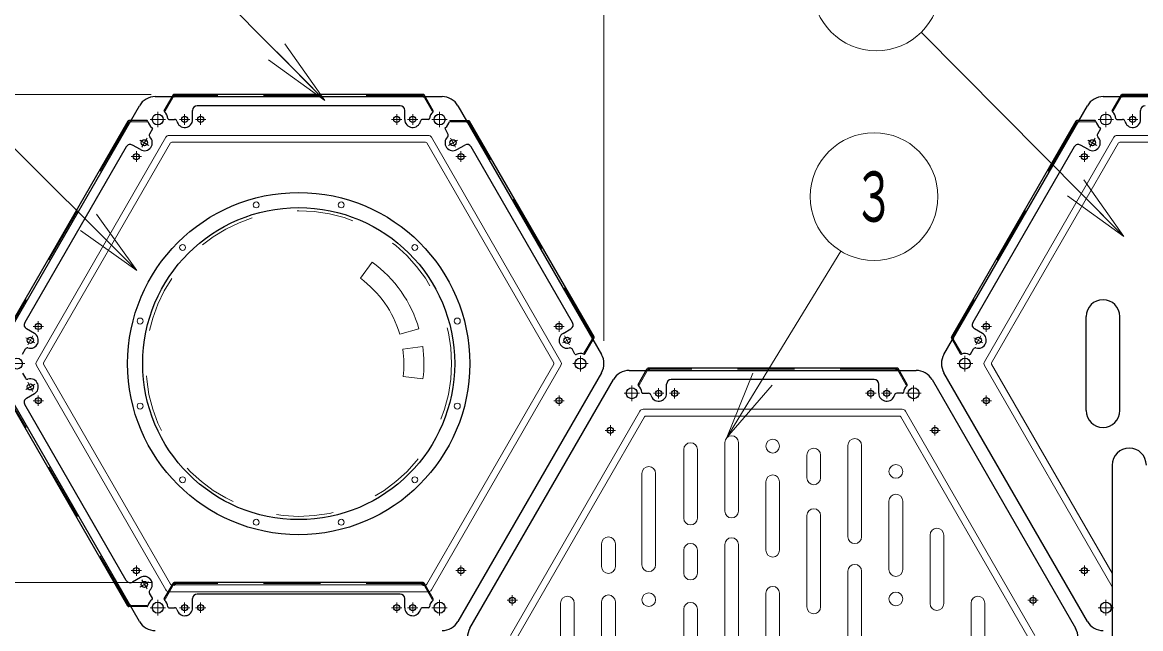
# Model space of a CAD drawing. Units: millimetres on the paper, scale 1:50. Extents: x -385 to 840, y 0 to 267.
# Drawn here: x 96.83 to 145.86, y 195.19 to 221.76 of the extents above; entities that cross this region are included whole.
import ezdxf
from ezdxf.enums import TextEntityAlignment as Align

# ---------------------------------------------------------------- set-up
doc = ezdxf.new("R2010")
doc.units = ezdxf.units.MM
doc.linetypes.add('USER1', pattern=[4.5, 2.5, -2])
doc.linetypes.add('USER2', pattern=[6, 3, -1, 1, -1])
doc.layers.add('1_50', color=7, linetype='Continuous', lineweight=25)
doc.styles.add('ＭＳ ゴシック', font='')
doc.styles.get('ＭＳ ゴシック').set_extended_font_data('MS Gothic')

msp = doc.modelspace()

# ---------------------------------------------------------------- linework, layer by layer
at = {"layer": '1_50', "lineweight": 13}
for p, q in [((110.092, 218.337), (94.167, 234.381)), ((122.329, 207.804), (122.329, 226.544)), ((101.849, 210.88), (89.414, 223.276)), ((145.123, 212.374), (136.244, 221.325)), ((108.334, 220.818), (110.092, 218.337)), ((110.092, 218.337), (107.979, 220.466)), ((110.092, 218.337), (107.624, 220.114)), ((102.481, 218.604), (66.229, 218.604)), ((143.365, 214.856), (145.123, 212.374)), ((145.123, 212.374), (143.01, 214.504)), ((145.123, 212.374), (142.655, 214.152)), ((100.077, 213.352), (101.849, 210.88)), ((101.849, 210.88), (99.724, 212.998)), ((101.849, 210.88), (99.371, 212.644)), ((127.717, 203.564), (132.711, 211.733)), ((127.717, 203.564), (128.855, 206.385)), ((127.717, 203.564), (129.282, 206.124)), ((129.708, 205.863), (127.717, 203.564)), ((125.828, 200.033), (125.828, 203.033)), ((126.428, 200.033), (126.428, 203.033)), ((127.628, 200.34), (127.628, 203.34)), ((128.228, 200.34), (128.228, 203.34)), ((133.028, 199.216), (133.028, 203.216)), ((133.628, 199.216), (133.628, 203.216)), ((131.228, 201.797), (131.228, 202.797)), ((131.828, 201.797), (131.828, 202.797)), ((123.995, 197.989), (123.995, 201.989)), ((124.595, 197.989), (124.595, 201.989)), ((129.428, 198.623), (129.428, 201.623)), ((130.028, 198.623), (130.028, 201.623)), ((134.828, 197.778), (134.828, 200.778)), ((135.428, 197.778), (135.428, 200.778)), ((131.228, 196.142), (131.228, 200.142)), ((131.828, 196.142), (131.828, 200.142)), ((136.628, 196.285), (136.628, 199.285)), ((137.228, 196.285), (137.228, 199.285)), ((122.228, 197.904), (122.228, 198.904)), ((122.828, 197.904), (122.828, 198.904)), ((125.828, 197.62), (125.828, 198.62)), ((126.428, 197.62), (126.428, 198.62)), ((127.628, 194.869), (127.628, 198.869)), ((128.228, 194.869), (128.228, 198.869)), ((133.028, 193.705), (133.028, 197.705)), ((133.628, 193.705), (133.628, 197.705)), ((102.481, 197.204), (74.177, 197.204)), ((129.428, 192.74), (129.428, 196.74)), ((130.028, 192.74), (130.028, 196.74)), ((120.428, 193.304), (120.428, 196.304)), ((121.028, 193.304), (121.028, 196.304)), ((122.228, 193.361), (122.228, 196.361)), ((122.828, 193.361), (122.828, 196.361)), ((138.428, 193.304), (138.428, 196.304)), ((139.028, 193.304), (139.028, 196.304)), ((125.828, 192.038), (125.828, 196.038)), ((126.428, 192.038), (126.428, 196.038))]:
    msp.add_line(p, q, dxfattribs=at)
at = {"layer": '1_50', "color": 131}
for p, q in [((102.65, 218.504), (115.236, 218.504)), ((144.219, 218.504), (156.805, 218.504)), ((95.664, 207.204), (101.957, 218.104)), ((115.929, 218.104), (122.222, 207.204)), ((137.233, 207.204), (143.526, 218.104)), ((123.435, 206.504), (136.021, 206.504)), ((101.957, 195.504), (95.664, 206.404)), ((122.222, 206.404), (115.929, 195.504)), ((116.449, 195.204), (122.742, 206.104)), ((136.714, 206.104), (143.007, 195.204)), ((143.526, 195.504), (137.233, 206.404))]:
    msp.add_line(p, q, dxfattribs=at)
at = {"layer": '1_50', "color": 190}
for p, q in [((103.044, 217.888), (103.447, 218.584)), ((103.485, 218.498), (103.42, 218.498)), ((114.405, 218.604), (103.481, 218.604)), ((103.545, 218.558), (103.545, 218.604)), ((114.341, 218.558), (114.341, 218.604)), ((114.401, 218.498), (114.466, 218.498)), ((114.842, 217.888), (114.439, 218.584)), ((144.614, 217.888), (145.016, 218.584)), ((145.054, 218.498), (144.989, 218.498)), ((155.974, 218.604), (145.051, 218.604)), ((145.114, 218.558), (145.114, 218.604)), ((104.293, 217.504), (104.293, 217.904)), ((113.393, 218.104), (104.493, 218.104)), ((113.593, 217.504), (113.593, 217.904)), ((145.862, 217.504), (145.862, 217.904)), ((101.455, 217.434), (95.993, 207.974)), ((101.463, 217.356), (101.423, 217.379)), ((102.294, 217.454), (101.489, 217.454)), ((101.545, 217.378), (101.577, 217.434)), ((103.244, 217.504), (103.504, 217.504)), ((114.642, 217.504), (114.382, 217.504)), ((115.592, 217.454), (116.397, 217.454)), ((116.341, 217.378), (116.309, 217.434)), ((116.423, 217.356), (116.463, 217.379)), ((121.893, 207.974), (116.431, 217.434)), ((143.024, 217.434), (137.562, 207.974)), ((143.032, 217.356), (142.992, 217.379)), ((143.863, 217.454), (143.059, 217.454)), ((143.114, 217.378), (143.146, 217.434)), ((144.813, 217.504), (145.074, 217.504)), ((102.526, 217.09), (102.396, 216.864)), ((115.36, 217.09), (115.49, 216.864)), ((144.095, 217.09), (143.965, 216.864)), ((101.382, 216.308), (96.932, 208.6)), ((102.002, 216.181), (101.655, 216.381)), ((115.885, 216.181), (116.231, 216.381)), ((120.954, 208.6), (116.504, 216.308)), ((142.951, 216.308), (138.501, 208.6)), ((143.571, 216.181), (143.224, 216.381)), ((143.472, 204.744), (143.472, 208.864)), ((144.952, 204.744), (144.952, 208.864)), ((97.352, 208.127), (97.005, 208.327)), ((120.535, 208.127), (120.881, 208.327)), ((121.491, 207.238), (121.893, 207.934)), ((121.799, 207.924), (121.832, 207.868)), ((121.821, 208.006), (121.861, 208.029)), ((137.965, 207.238), (137.562, 207.934)), ((137.634, 208.006), (137.594, 208.029)), ((137.656, 207.924), (137.624, 207.868)), ((138.921, 208.127), (138.574, 208.327)), ((96.827, 207.218), (96.957, 207.444)), ((121.059, 207.218), (120.929, 207.444)), ((138.396, 207.218), (138.526, 207.444)), ((123.829, 205.888), (124.231, 206.584)), ((124.269, 206.498), (124.205, 206.498)), ((135.189, 206.604), (124.266, 206.604)), ((124.329, 206.558), (124.329, 206.604)), ((135.126, 206.558), (135.126, 206.604)), ((135.186, 206.498), (135.251, 206.498)), ((135.626, 205.888), (135.224, 206.584)), ((96.827, 206.39), (96.957, 206.164)), ((134.178, 206.104), (125.278, 206.104)), ((101.455, 196.174), (95.993, 205.634)), ((97.352, 205.481), (97.005, 205.281)), ((124.028, 205.504), (124.289, 205.504)), ((125.078, 205.504), (125.078, 205.904)), ((134.378, 205.504), (134.378, 205.904)), ((135.427, 205.504), (135.166, 205.504)), ((101.382, 197.3), (96.932, 205.008)), ((102.002, 197.427), (101.655, 197.227)), ((103.044, 196.488), (103.447, 197.184)), ((114.405, 197.204), (103.481, 197.204)), ((103.545, 197.158), (103.545, 197.204)), ((114.341, 197.158), (114.341, 197.204)), ((114.842, 196.488), (114.439, 197.184)), ((102.526, 196.518), (102.396, 196.744)), ((103.485, 197.098), (103.42, 197.098)), ((113.393, 196.704), (104.493, 196.704)), ((114.401, 197.098), (114.466, 197.098)), ((101.463, 196.252), (101.423, 196.229)), ((102.294, 196.154), (101.489, 196.154)), ((101.545, 196.23), (101.577, 196.174)), ((104.293, 196.104), (104.293, 196.504)), ((113.593, 196.104), (113.593, 196.504)), ((103.244, 196.104), (103.504, 196.104)), ((114.642, 196.104), (114.382, 196.104))]:
    msp.add_line(p, q, dxfattribs=at)
at = {"layer": '1_50', "color": 190, "linetype": 'USER1', "lineweight": 13}
for p, q in [((103.085, 217.865), (103.485, 218.558)), ((114.401, 218.558), (103.485, 218.558)), ((114.801, 217.865), (114.401, 218.558)), ((144.654, 217.865), (145.054, 218.558)), ((155.971, 218.558), (145.054, 218.558)), ((103.085, 217.865), (103.045, 217.888)), ((114.801, 217.865), (114.841, 217.888)), ((144.654, 217.865), (144.614, 217.888)), ((101.493, 217.408), (96.035, 207.954)), ((102.293, 217.408), (101.493, 217.408)), ((102.293, 217.408), (102.293, 217.454)), ((115.593, 217.408), (115.593, 217.454)), ((115.593, 217.408), (116.393, 217.408)), ((121.851, 207.954), (116.393, 217.408)), ((143.062, 217.408), (137.604, 207.954)), ((143.862, 217.408), (143.062, 217.408)), ((143.862, 217.408), (143.862, 217.454)), ((121.451, 207.261), (121.851, 207.954)), ((138.004, 207.261), (137.604, 207.954)), ((121.451, 207.261), (121.491, 207.238)), ((138.004, 207.261), (137.964, 207.238)), ((123.869, 205.865), (124.269, 206.558)), ((135.186, 206.558), (124.269, 206.558)), ((135.586, 205.865), (135.186, 206.558)), ((101.493, 196.2), (96.035, 205.654)), ((123.869, 205.865), (123.83, 205.888)), ((135.586, 205.865), (135.626, 205.888)), ((103.085, 196.465), (103.485, 197.158)), ((114.401, 197.158), (103.485, 197.158)), ((114.801, 196.465), (114.401, 197.158)), ((102.293, 196.2), (101.493, 196.2)), ((102.293, 196.2), (102.293, 196.154)), ((103.085, 196.465), (103.045, 196.488)), ((114.801, 196.465), (114.841, 196.488))]:
    msp.add_line(p, q, dxfattribs=at)
at = {"layer": '1_50', "linetype": 'USER2', "lineweight": 13}
for p, q in [((102.765, 217.844), (102.765, 217.164)), ((115.121, 217.844), (115.121, 217.164)), ((144.335, 217.844), (144.335, 217.164)), ((103.105, 217.504), (102.425, 217.504)), ((115.461, 217.504), (114.781, 217.504)), ((144.675, 217.504), (143.995, 217.504)), ((121.298, 207.144), (121.298, 206.464)), ((138.157, 207.144), (138.157, 206.464)), ((96.928, 206.804), (96.248, 206.804)), ((121.638, 206.804), (120.958, 206.804)), ((138.497, 206.804), (137.817, 206.804)), ((123.89, 205.504), (123.21, 205.504)), ((123.55, 205.844), (123.55, 205.164)), ((136.245, 205.504), (135.565, 205.504)), ((135.905, 205.844), (135.905, 205.164)), ((102.765, 196.444), (102.765, 195.764)), ((115.121, 196.444), (115.121, 195.764)), ((144.335, 196.444), (144.335, 195.764)), ((103.105, 196.104), (102.425, 196.104)), ((115.461, 196.104), (114.781, 196.104)), ((144.675, 196.104), (143.995, 196.104))]:
    msp.add_line(p, q, dxfattribs=at)
at = {"layer": '1_50', "color": 2, "linetype": 'USER2', "lineweight": 13}
for p, q in [((103.943, 217.734), (103.943, 217.274)), ((104.643, 217.734), (104.643, 217.274)), ((113.243, 217.734), (113.243, 217.274)), ((113.943, 217.734), (113.943, 217.274)), ((145.512, 217.734), (145.512, 217.274)), ((103.713, 217.504), (104.173, 217.504)), ((104.873, 217.504), (104.413, 217.504)), ((113.473, 217.504), (113.013, 217.504)), ((113.713, 217.504), (114.173, 217.504)), ((145.282, 217.504), (145.742, 217.504)), ((101.977, 216.599), (102.376, 216.369)), ((102.062, 216.285), (102.292, 216.684)), ((115.909, 216.599), (115.51, 216.369)), ((115.595, 216.684), (115.825, 216.285)), ((143.547, 216.599), (143.945, 216.369)), ((143.631, 216.285), (143.861, 216.684)), ((102.057, 215.878), (101.597, 215.878)), ((101.827, 216.108), (101.827, 215.648)), ((115.83, 215.878), (116.29, 215.878)), ((116.06, 216.108), (116.06, 215.648)), ((143.626, 215.878), (143.166, 215.878)), ((143.396, 216.108), (143.396, 215.648)), ((97.757, 208.43), (97.297, 208.43)), ((97.527, 208.66), (97.527, 208.2)), ((120.13, 208.43), (120.59, 208.43)), ((120.36, 208.66), (120.36, 208.2)), ((139.326, 208.43), (138.866, 208.43)), ((139.096, 208.66), (139.096, 208.2)), ((96.977, 207.939), (97.376, 207.709)), ((97.062, 207.625), (97.292, 208.023)), ((120.909, 207.939), (120.51, 207.709)), ((120.595, 208.023), (120.825, 207.625)), ((138.547, 207.939), (138.945, 207.709)), ((138.631, 207.625), (138.861, 208.023)), ((97.062, 205.984), (97.292, 205.585)), ((96.977, 205.669), (97.376, 205.899)), ((124.498, 205.504), (124.958, 205.504)), ((124.728, 205.734), (124.728, 205.274)), ((125.658, 205.504), (125.198, 205.504)), ((125.428, 205.734), (125.428, 205.274)), ((134.258, 205.504), (133.798, 205.504)), ((134.028, 205.734), (134.028, 205.274)), ((134.498, 205.504), (134.958, 205.504)), ((134.728, 205.734), (134.728, 205.274)), ((97.757, 205.178), (97.297, 205.178)), ((97.527, 204.948), (97.527, 205.408)), ((120.13, 205.178), (120.59, 205.178)), ((120.36, 204.948), (120.36, 205.408)), ((139.326, 205.178), (138.866, 205.178)), ((139.096, 204.948), (139.096, 205.408)), ((122.611, 204.108), (122.611, 203.648)), ((136.844, 204.108), (136.844, 203.648)), ((122.841, 203.878), (122.381, 203.878)), ((136.614, 203.878), (137.074, 203.878)), ((102.057, 197.73), (101.597, 197.73)), ((101.827, 197.5), (101.827, 197.96)), ((115.83, 197.73), (116.29, 197.73)), ((116.06, 197.5), (116.06, 197.96)), ((143.626, 197.73), (143.166, 197.73)), ((143.396, 197.5), (143.396, 197.96)), ((101.977, 197.009), (102.376, 197.239)), ((102.062, 197.323), (102.292, 196.925)), ((118.311, 196.66), (118.311, 196.2)), ((141.144, 196.66), (141.144, 196.2)), ((103.943, 196.334), (103.943, 195.874)), ((104.643, 195.874), (104.643, 196.334)), ((113.243, 195.874), (113.243, 196.334)), ((113.943, 196.334), (113.943, 195.874)), ((118.541, 196.43), (118.081, 196.43)), ((140.914, 196.43), (141.374, 196.43)), ((103.713, 196.104), (104.173, 196.104)), ((104.873, 196.104), (104.413, 196.104)), ((113.473, 196.104), (113.013, 196.104)), ((113.713, 196.104), (114.173, 196.104))]:
    msp.add_line(p, q, dxfattribs=at)
at = {"layer": '1_50', "color": 131, "lineweight": 13}
for p, q in [((103.262, 216.804), (114.624, 216.804)), ((144.831, 216.804), (156.193, 216.804)), ((97.442, 206.884), (103.123, 216.724)), ((97.76, 206.834), (103.325, 216.474)), ((103.377, 216.504), (114.509, 216.504)), ((114.561, 216.474), (120.126, 206.834)), ((114.763, 216.724), (120.444, 206.884)), ((139.011, 206.884), (144.693, 216.724)), ((139.329, 206.834), (144.895, 216.474)), ((144.947, 216.504), (156.078, 216.504)), ((103.123, 196.884), (97.442, 206.724)), ((103.325, 197.134), (97.76, 206.774)), ((120.126, 206.774), (114.561, 197.134)), ((120.444, 206.724), (114.763, 196.884)), ((144.612, 197.023), (139.011, 206.724)), ((144.612, 197.623), (139.329, 206.774)), ((118.227, 194.884), (123.908, 204.724)), ((124.047, 204.804), (135.409, 204.804)), ((124.162, 204.504), (135.293, 204.504)), ((135.547, 204.724), (141.228, 194.884)), ((118.544, 194.834), (124.11, 204.474)), ((135.345, 204.474), (140.911, 194.834)), ((114.624, 196.804), (103.262, 196.804)), ((114.509, 197.104), (103.377, 197.104))]:
    msp.add_line(p, q, dxfattribs=at)
at = {"layer": '1_50', "color": 4, "lineweight": 13}
for p, q in [((111.647, 210.542), (112.162, 211.253)), ((113.374, 208.088), (114.217, 208.332)), ((113.513, 207.431), (114.383, 207.55)), ((113.521, 206.237), (114.392, 206.129))]:
    msp.add_line(p, q, dxfattribs=at)
at = {"layer": '1_50', "color": 21}
msp.add_line((144.612, 202.354), (144.612, 170.104), dxfattribs=at)
at = {"layer": '1_50', "lineweight": 13}
for centre in [(134.272, 223.313), (134.172, 214.122)]:
    msp.add_circle(centre, 2.8, dxfattribs=at)
at = {"layer": '1_50', "color": 131}
for centre in [(102.765, 217.504), (115.121, 217.504), (144.335, 217.504), (96.588, 206.804), (121.298, 206.804), (138.157, 206.804), (123.55, 205.504), (135.905, 205.504), (102.765, 196.104), (115.121, 196.104), (144.335, 196.104)]:
    msp.add_circle(centre, 0.24, dxfattribs=at)
at = {"layer": '1_50', "color": 2}
for centre in [(103.943, 217.504), (104.643, 217.504), (113.243, 217.504), (113.943, 217.504), (145.512, 217.504), (102.177, 216.484), (115.71, 216.484), (143.746, 216.484), (101.827, 215.878), (116.06, 215.878), (143.396, 215.878), (97.527, 208.43), (120.36, 208.43), (139.096, 208.43), (97.177, 207.824), (120.71, 207.824), (138.746, 207.824), (97.177, 205.784), (124.728, 205.504), (125.428, 205.504), (134.028, 205.504), (134.728, 205.504), (97.527, 205.178), (120.36, 205.178), (139.096, 205.178), (122.611, 203.878), (136.844, 203.878), (101.827, 197.73), (116.06, 197.73), (143.396, 197.73), (102.177, 197.124), (103.943, 196.104), (104.643, 196.104), (113.243, 196.104), (113.943, 196.104), (118.311, 196.43), (141.144, 196.43)]:
    msp.add_circle(centre, 0.135, dxfattribs=at)
at = {"layer": '1_50', "color": 4}
for radius in [7.5, 6.84]:
    msp.add_circle((108.943, 206.804), radius, dxfattribs=at)
at = {"layer": '1_50', "color": 140, "lineweight": 13}
for centre in [(107.08, 213.759), (110.807, 213.759), (101.988, 208.668), (101.988, 204.941), (103.852, 201.713), (114.034, 201.713), (107.08, 199.85), (110.807, 199.85)]:
    msp.add_circle(centre, 0.13, dxfattribs=at)
at = {"layer": '1_50', "color": 4, "linetype": 'USER1', "lineweight": 13}
msp.add_circle((108.943, 206.804), 6.7, dxfattribs=at)
at = {"layer": '1_50', "color": 4, "lineweight": 13}
for centre in [(103.852, 211.895), (114.034, 211.895), (115.898, 208.668), (115.898, 204.941)]:
    msp.add_circle(centre, 0.13, dxfattribs=at)
at = {"layer": '1_50', "color": 131, "lineweight": 13}
for centre in [(129.728, 203.185), (135.128, 202.078), (124.295, 196.456), (135.128, 196.487)]:
    msp.add_circle(centre, 0.3, dxfattribs=at)
at = {"layer": '1_50', "color": 131}
for centre, start, end in [((102.65, 217.704), 90, 150), ((115.236, 217.704), 30, 90), ((144.219, 217.704), 90, 150), ((121.529, 206.804), 330, 30), ((137.926, 206.804), 150, 210), ((123.435, 205.704), 90, 150), ((136.021, 205.704), 30, 90), ((102.65, 195.904), 210, 270), ((115.236, 195.904), 270, 330), ((117.141, 194.804), 150, 210), ((142.314, 194.804), 330, 30), ((144.219, 195.904), 210, 270)]:
    msp.add_arc(centre, 0.8, start, end, dxfattribs=at)
at = {"layer": '1_50', "color": 190}
for centre, radius, start, end in [((103.42, 218.458), 0.04, 90, 150), ((103.481, 218.564), 0.04, 90, 150), ((103.485, 218.558), 0.06, 270, 0), ((114.401, 218.558), 0.06, 180, 270), ((114.405, 218.564), 0.04, 30, 90), ((114.466, 218.458), 0.04, 30, 90), ((144.989, 218.458), 0.04, 90, 150), ((145.051, 218.564), 0.04, 90, 150), ((145.054, 218.558), 0.06, 270, 0), ((103.079, 217.868), 0.04, 150, 229.1931), ((102.765, 217.504), 0.44, 4.7802, 49.1931), ((104.493, 217.904), 0.2, 90, 180), ((113.393, 217.904), 0.2, 0, 90), ((115.121, 217.504), 0.44, 130.8069, 175.2198), ((114.807, 217.868), 0.04, 310.8069, 30), ((144.648, 217.868), 0.04, 150, 229.1931), ((144.335, 217.504), 0.44, 4.7802, 49.1931), ((146.062, 217.904), 0.2, 90, 180), ((101.489, 217.414), 0.04, 90, 150), ((101.493, 217.408), 0.06, 240, 330), ((101.612, 217.414), 0.04, 90, 150), ((102.294, 217.414), 0.04, 10.8069, 90), ((102.765, 217.504), 0.44, 190.8069, 235.2198), ((103.244, 217.544), 0.04, 184.7802, 270), ((103.504, 217.404), 0.1, 12.8396, 90), ((103.943, 217.504), 0.35, 192.8396, 0), ((113.943, 217.504), 0.35, 180, 347.1604), ((114.382, 217.404), 0.1, 90, 167.1604), ((114.642, 217.544), 0.04, 270, 355.2198), ((115.121, 217.504), 0.44, 304.7802, 349.1931), ((115.592, 217.414), 0.04, 90, 169.1931), ((116.274, 217.414), 0.04, 30, 90), ((116.393, 217.408), 0.06, 210, 300), ((116.397, 217.414), 0.04, 30, 90), ((143.059, 217.414), 0.04, 90, 150), ((143.062, 217.408), 0.06, 240, 330), ((143.181, 217.414), 0.04, 90, 150), ((143.863, 217.414), 0.04, 10.8069, 90), ((144.335, 217.504), 0.44, 190.8069, 235.2198), ((144.813, 217.544), 0.04, 184.7802, 270), ((145.074, 217.404), 0.1, 12.8396, 90), ((145.512, 217.504), 0.35, 192.8396, 0), ((102.177, 216.484), 0.35, 240, 47.1604), ((102.483, 216.814), 0.1, 150, 227.1604), ((102.492, 217.11), 0.04, 330, 55.2198), ((115.395, 217.11), 0.04, 124.7802, 210), ((115.71, 216.484), 0.35, 132.8396, 300), ((115.404, 216.814), 0.1, 312.8396, 30), ((143.746, 216.484), 0.35, 240, 47.1604), ((144.052, 216.814), 0.1, 150, 227.1604), ((144.061, 217.11), 0.04, 330, 55.2198), ((101.555, 216.208), 0.2, 60, 150), ((116.331, 216.208), 0.2, 30, 120), ((143.124, 216.208), 0.2, 60, 150), ((144.212, 208.864), 0.74, 0, 180), ((97.105, 208.5), 0.2, 150, 240), ((120.781, 208.5), 0.2, 300, 30), ((138.674, 208.5), 0.2, 150, 240), ((97.177, 207.824), 0.35, 252.8396, 60), ((120.71, 207.824), 0.35, 120, 287.1604), ((121.851, 207.954), 0.06, 120, 210), ((121.858, 207.954), 0.04, 330, 30), ((137.597, 207.954), 0.04, 150, 210), ((137.604, 207.954), 0.06, 330, 60), ((138.746, 207.824), 0.35, 252.8396, 60), ((97.044, 207.394), 0.1, 72.8396, 150), ((120.842, 207.394), 0.1, 30, 107.1604), ((121.797, 207.848), 0.04, 330, 30), ((137.658, 207.848), 0.04, 150, 210), ((138.613, 207.394), 0.1, 72.8396, 150), ((121.094, 207.238), 0.04, 210, 295.2198), ((121.298, 206.804), 0.44, 70.8069, 115.2198), ((121.456, 207.258), 0.04, 250.8069, 330), ((137.999, 207.258), 0.04, 210, 289.1931), ((138.157, 206.804), 0.44, 64.7802, 109.1931), ((138.362, 207.238), 0.04, 244.7802, 330), ((124.205, 206.458), 0.04, 90, 150), ((124.266, 206.564), 0.04, 90, 150), ((124.269, 206.558), 0.06, 270, 0), ((135.186, 206.558), 0.06, 180, 270), ((135.189, 206.564), 0.04, 30, 90), ((135.251, 206.458), 0.04, 30, 90), ((97.044, 206.214), 0.1, 210, 287.1604), ((97.177, 205.784), 0.35, 300, 107.1604), ((125.278, 205.904), 0.2, 90, 180), ((134.178, 205.904), 0.2, 0, 90), ((123.864, 205.868), 0.04, 150, 229.1931), ((123.55, 205.504), 0.44, 4.7802, 49.1931), ((124.028, 205.544), 0.04, 184.7802, 270), ((124.289, 205.404), 0.1, 12.8396, 90), ((124.728, 205.504), 0.35, 192.8396, 0), ((134.728, 205.504), 0.35, 180, 347.1604), ((135.166, 205.404), 0.1, 90, 167.1604), ((135.427, 205.544), 0.04, 270, 355.2198), ((135.905, 205.504), 0.44, 130.8069, 175.2198), ((135.592, 205.868), 0.04, 310.8069, 30), ((97.105, 205.108), 0.2, 120, 210), ((144.212, 204.744), 0.74, 180, 0), ((101.555, 197.4), 0.2, 210, 300), ((102.177, 197.124), 0.35, 312.8396, 120), ((103.481, 197.164), 0.04, 90, 150), ((103.485, 197.158), 0.06, 270, 0), ((114.401, 197.158), 0.06, 180, 270), ((114.405, 197.164), 0.04, 30, 90), ((102.483, 196.794), 0.1, 132.8396, 210), ((103.42, 197.058), 0.04, 90, 150), ((104.493, 196.504), 0.2, 90, 180), ((113.393, 196.504), 0.2, 0, 90), ((114.466, 197.058), 0.04, 30, 90), ((101.489, 196.194), 0.04, 210, 270), ((101.493, 196.2), 0.06, 30, 120), ((101.612, 196.194), 0.04, 210, 270), ((102.294, 196.194), 0.04, 270, 349.1931), ((102.765, 196.104), 0.44, 124.7802, 169.1931), ((102.492, 196.498), 0.04, 304.7802, 30), ((103.079, 196.468), 0.04, 150, 229.1931), ((102.765, 196.104), 0.44, 4.7802, 49.1931), ((115.121, 196.104), 0.44, 130.8069, 175.2198), ((114.807, 196.468), 0.04, 310.8069, 30), ((103.244, 196.144), 0.04, 184.7802, 270), ((103.504, 196.004), 0.1, 12.8396, 90), ((103.943, 196.104), 0.35, 192.8396, 0), ((113.943, 196.104), 0.35, 180, 347.1604), ((114.382, 196.004), 0.1, 90, 167.1604), ((114.642, 196.144), 0.04, 270, 355.2198)]:
    msp.add_arc(centre, radius, start, end, dxfattribs=at)
at = {"layer": '1_50', "color": 131, "lineweight": 13}
for centre, radius, start, end in [((103.262, 216.644), 0.16, 90, 150), ((114.624, 216.644), 0.16, 30, 90), ((144.831, 216.644), 0.16, 90, 150), ((103.377, 216.444), 0.06, 90, 150), ((114.509, 216.444), 0.06, 30, 90), ((144.947, 216.444), 0.06, 90, 150), ((97.581, 206.804), 0.16, 150, 210), ((97.812, 206.804), 0.06, 150, 210), ((120.074, 206.804), 0.06, 330, 30), ((120.305, 206.804), 0.16, 330, 30), ((139.15, 206.804), 0.16, 150, 210), ((139.381, 206.804), 0.06, 150, 210), ((124.047, 204.644), 0.16, 90, 150), ((124.162, 204.444), 0.06, 90, 150), ((135.293, 204.444), 0.06, 30, 90), ((135.409, 204.644), 0.16, 30, 90), ((103.377, 197.164), 0.06, 210, 270), ((114.509, 197.164), 0.06, 270, 330), ((103.262, 196.964), 0.16, 210, 270), ((114.624, 196.964), 0.16, 270, 330)]:
    msp.add_arc(centre, radius, start, end, dxfattribs=at)
at = {"layer": '1_50', "color": 4, "lineweight": 13}
for radius, start, end in [(5.491, 16.1598, 54.112), (4.613, 16.1598, 54.112), (4.613, 352.9365, 7.8078), (5.491, 352.9365, 7.8078)]:
    msp.add_arc((108.943, 206.804), radius, start, end, dxfattribs=at)
at = {"layer": '1_50', "lineweight": 13}
for centre, start, end in [((127.928, 203.34), 0, 180), ((133.328, 203.216), 0, 180), ((126.128, 203.033), 0, 180), ((131.528, 202.797), 0, 180), ((124.295, 201.989), 0, 180), ((129.728, 201.623), 0, 180), ((131.528, 201.797), 180, 0), ((135.128, 200.778), 0, 180), ((127.928, 200.34), 180, 0), ((131.528, 200.142), 0, 180), ((126.128, 200.033), 180, 0), ((136.928, 199.285), 0, 180), ((122.528, 198.904), 0, 180), ((127.928, 198.869), 0, 180), ((133.328, 199.216), 180, 0), ((126.128, 198.62), 0, 180), ((129.728, 198.623), 180, 0), ((122.528, 197.904), 180, 0), ((124.295, 197.989), 180, 0), ((126.128, 197.62), 180, 0), ((133.328, 197.705), 0, 180), ((135.128, 197.778), 180, 0), ((122.528, 196.361), 0, 180), ((129.728, 196.74), 0, 180), ((120.728, 196.304), 0, 180), ((126.128, 196.038), 0, 180), ((131.528, 196.142), 180, 0), ((136.928, 196.285), 180, 0), ((138.728, 196.304), 0, 180)]:
    msp.add_arc(centre, 0.3, start, end, dxfattribs=at)
at = {"layer": '1_50', "color": 21}
msp.add_arc((145.362, 202.354), 0.75, 0, 180, dxfattribs=at)

# ---------------------------------------------------------------- texts
at = {"layer": '1_50', "style": 'ＭＳ ゴシック', "width": 0.6}
msp.add_text('３', height=2.199, dxfattribs=at).set_placement((134.172, 214.122), align=Align.MIDDLE_CENTER)

doc.saveas('drawing.dxf')
